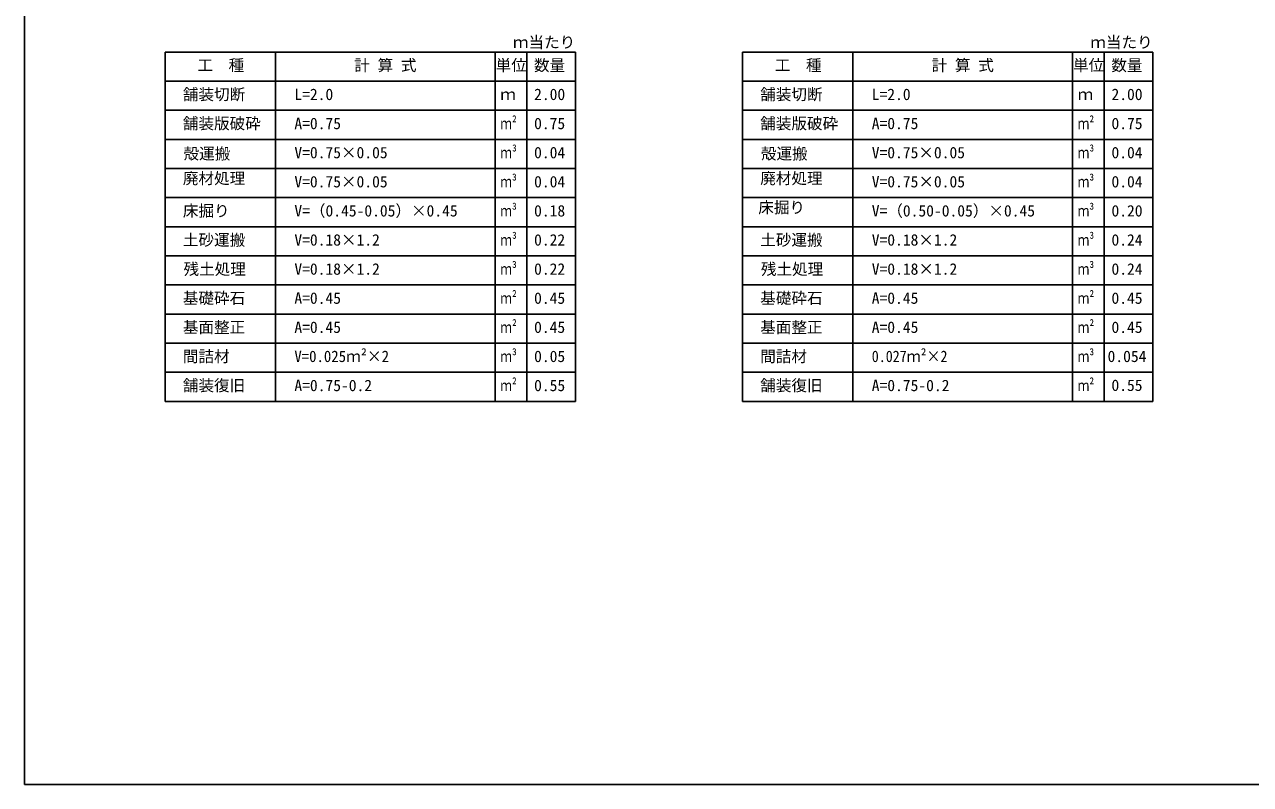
# Model space of a CAD drawing. Units: millimetres, scale not verified. Extents: x -9755 to 16726, y -7413 to 4835.
# Drawn here: x -9755 to -6805, y -2028 to -200 of the extents above; entities that cross this region are included whole.
import ezdxf
from ezdxf.enums import TextEntityAlignment as Align

# ---------------------------------------------------------------- set-up
doc = ezdxf.new("R2010")
doc.units = ezdxf.units.MM
doc.header["$LTSCALE"] = 15
doc.layers.add('0-7', color=4, linetype='Continuous')
doc.layers.add('0-F', color=5, linetype='Continuous')
doc.styles.add('ＭＳ ゴシック', font='')
doc.styles.get('ＭＳ ゴシック').set_extended_font_data('MS Gothic')

msp = doc.modelspace()

# ---------------------------------------------------------------- linework, layer by layer
at = {"layer": '0-7', "color": 7}
for p, q in [((-9416.75, -266.21), (-9416.75, -1106.21)), ((-9151.53, -266.21), (-9151.53, -1106.21)), ((-8622.72, -266.21), (-8622.72, -1106.21)), ((-8546.93, -266.21), (-8546.93, -1106.21)), ((-8430.05, -266.21), (-8430.05, -1106.21)), ((-8027.42, -266.21), (-8027.42, -1106.21)), ((-7762.19, -266.21), (-7762.19, -1106.21)), ((-7233.38, -266.21), (-7233.38, -1106.21)), ((-7157.59, -266.21), (-7157.59, -1106.21)), ((-7040.71, -266.21), (-7040.71, -1106.21)), ((-9416.75, -336.21), (-8430.05, -336.21)), ((-8027.42, -336.21), (-7040.71, -336.21)), ((-9416.75, -406.21), (-8430.05, -406.21)), ((-8027.42, -406.21), (-7040.71, -406.21)), ((-9416.75, -476.21), (-8430.05, -476.21)), ((-8027.42, -476.21), (-7040.71, -476.21)), ((-9416.75, -546.21), (-8430.05, -546.21)), ((-8027.42, -546.21), (-7040.71, -546.21)), ((-9416.75, -616.21), (-8430.05, -616.21)), ((-8027.42, -616.21), (-7040.71, -616.21)), ((-9416.75, -686.21), (-8430.05, -686.21)), ((-8027.42, -686.21), (-7040.71, -686.21)), ((-9416.75, -756.21), (-8430.05, -756.21)), ((-8027.42, -756.21), (-7040.71, -756.21)), ((-9416.75, -826.21), (-8430.05, -826.21)), ((-8027.42, -826.21), (-7040.71, -826.21)), ((-9416.75, -896.21), (-8430.05, -896.21)), ((-8027.42, -896.21), (-7040.71, -896.21)), ((-9416.75, -966.21), (-8430.05, -966.21)), ((-8027.42, -966.21), (-7040.71, -966.21)), ((-9416.75, -1036.21), (-8430.05, -1036.21)), ((-8027.42, -1036.21), (-7040.71, -1036.21)), ((-9416.75, -1106.21), (-8430.05, -1106.21)), ((-8027.42, -1106.21), (-7040.71, -1106.21))]:
    msp.add_line(p, q, dxfattribs=at)
for points in [[(-9416.75, -266.21), (-9151.53, -266.21), (-8430.05, -266.21)], [(-8027.42, -266.21), (-7762.19, -266.21), (-7040.71, -266.21)]]:
    msp.add_lwpolyline(points, dxfattribs=at)
at = {"layer": '0-F'}
msp.add_lwpolyline([(-9755.46, -2027.5), (-9755.46, 2027.5), (-3855.46, 2027.5), (-3855.46, -2027.5)], close=True, dxfattribs=at)

# ---------------------------------------------------------------- texts
at = {"layer": '0-7', "style": 'ＭＳ ゴシック'}
for s, p in [('ｍ当たり', (-8580.19, -264.59)), ('ｍ当たり', (-7190.85, -264.59)), ('工\u3000種', (-9339.52, -319.96)), ('計 算 式', (-8962.12, -319.96)), ('単位', (-8621.74, -319.87)), ('数量', (-8529.71, -320.04)), ('工\u3000種', (-7950.19, -319.96)), ('計 算 式', (-7572.78, -319.96)), ('単位', (-7232.4, -319.87)), ('数量', (-7140.37, -320.04)), ('舗装切断', (-9374.46, -389.96)), ('舗装切断', (-7985.12, -389.96)), ('L=2.0', (-9106.12, -389.96)), ('ｍ', (-8610.65, -389.96)), ('2.00', (-8529.29, -389.96)), ('L=2.0', (-7716.79, -389.96)), ('ｍ', (-7221.31, -389.96)), ('2.00', (-7139.95, -389.96)), ('舗装版破砕', (-9374.46, -459.96)), ('A=0.75', (-9106.12, -459.96)), ('0.75', (-8529.29, -459.96)), ('舗装版破砕', (-7985.12, -459.96)), ('A=0.75', (-7716.79, -459.96)), ('0.75', (-7139.95, -459.96)), ('殻運搬', (-9372.9, -532.45)), ('V=0.75×0.05', (-9106.12, -529.96)), ('0.04', (-8529.29, -529.96)), ('殻運搬', (-7983.56, -532.45)), ('V=0.75×0.05', (-7716.79, -529.96)), ('0.04', (-7139.95, -529.96)), ('廃材処理', (-9374.46, -591.74)), ('廃材処理', (-7985.12, -591.74)), ('V=0.75×0.05', (-9106.12, -599.96)), ('0.04', (-8529.29, -599.96)), ('V=0.75×0.05', (-7716.79, -599.96)), ('0.04', (-7139.95, -599.96)), ('床掘り', (-9374.46, -669.96)), ('V=（0.45-0.05）×0.45', (-9106.12, -669.96)), ('0.18', (-8529.29, -669.96)), ('床掘り', (-7989.8, -661.94)), ('V=（0.50-0.05）×0.45', (-7716.79, -669.96)), ('0.20', (-7139.95, -669.96)), ('土砂運搬', (-9374.46, -739.96)), ('V=0.18×1.2', (-9106.12, -739.96)), ('0.22', (-8529.29, -739.96)), ('土砂運搬', (-7985.12, -739.96)), ('V=0.18×1.2', (-7716.79, -739.96)), ('0.24', (-7139.95, -739.96)), ('残土処理', (-9372.9, -810.15)), ('V=0.18×1.2', (-9106.12, -809.96)), ('0.22', (-8529.29, -809.96)), ('残土処理', (-7983.56, -810.15)), ('V=0.18×1.2', (-7716.79, -809.96)), ('0.24', (-7139.95, -809.96)), ('基礎砕石', (-9374.46, -879.96)), ('A=0.45', (-9106.12, -879.96)), ('0.45', (-8529.29, -879.96)), ('基礎砕石', (-7985.12, -879.96)), ('A=0.45', (-7716.79, -879.96)), ('0.45', (-7139.95, -879.96)), ('基面整正', (-9374.46, -949.96)), ('A=0.45', (-9106.12, -949.96)), ('基面整正', (-7985.12, -949.96)), ('A=0.45', (-7716.79, -949.96)), ('0.45', (-8529.29, -949.96)), ('0.45', (-7139.95, -949.96)), ('間詰材', (-9374.46, -1019.96)), ('0.05', (-8529.29, -1019.96)), ('間詰材', (-7985.12, -1019.96)), ('0.054', (-7149.33, -1019.96)), ('舗装復旧', (-9374.46, -1089.96)), ('A=0.75-0.2', (-9106.12, -1089.96)), ('0.55', (-8529.29, -1089.96)), ('舗装復旧', (-7985.12, -1089.96)), ('A=0.75-0.2', (-7716.79, -1089.96)), ('0.55', (-7140.01, -1089.51))]:
    msp.add_text(s, height=27.49, dxfattribs=at).set_placement(p, align=Align.BOTTOM_LEFT)
for s, width, p in [('ｍ²', 0.75, (-8610.65, -459.96)), ('ｍ²', 0.75, (-7221.31, -459.96)), ('ｍ³', 0.75, (-8610.65, -529.96)), ('ｍ³', 0.75, (-7221.31, -529.96)), ('ｍ³', 0.75, (-8610.65, -599.96)), ('ｍ³', 0.75, (-7221.31, -599.96)), ('ｍ³', 0.75, (-8610.65, -669.96)), ('ｍ³', 0.75, (-7221.31, -669.96)), ('ｍ³', 0.75, (-8610.65, -739.96)), ('ｍ³', 0.75, (-7221.31, -739.96)), ('ｍ³', 0.75, (-8610.65, -809.96)), ('ｍ³', 0.75, (-7221.31, -809.96)), ('ｍ²', 0.75, (-8610.65, -879.96)), ('ｍ²', 0.75, (-7221.31, -879.96)), ('ｍ²', 0.75, (-8610.65, -949.96)), ('ｍ²', 0.75, (-7221.31, -949.96)), ('V=0.025ｍ²×2', 0.95, (-9106.12, -1019.96)), ('ｍ³', 0.75, (-8610.65, -1019.96)), ('0.027ｍ²×2', 0.9, (-7716.79, -1019.96)), ('ｍ³', 0.75, (-7221.31, -1019.96)), ('ｍ²', 0.75, (-8610.65, -1089.96)), ('ｍ²', 0.75, (-7221.31, -1089.96))]:
    msp.add_text(s, height=27.49, dxfattribs=dict(at, width=width)).set_placement(p, align=Align.BOTTOM_LEFT)

doc.saveas('drawing.dxf')
